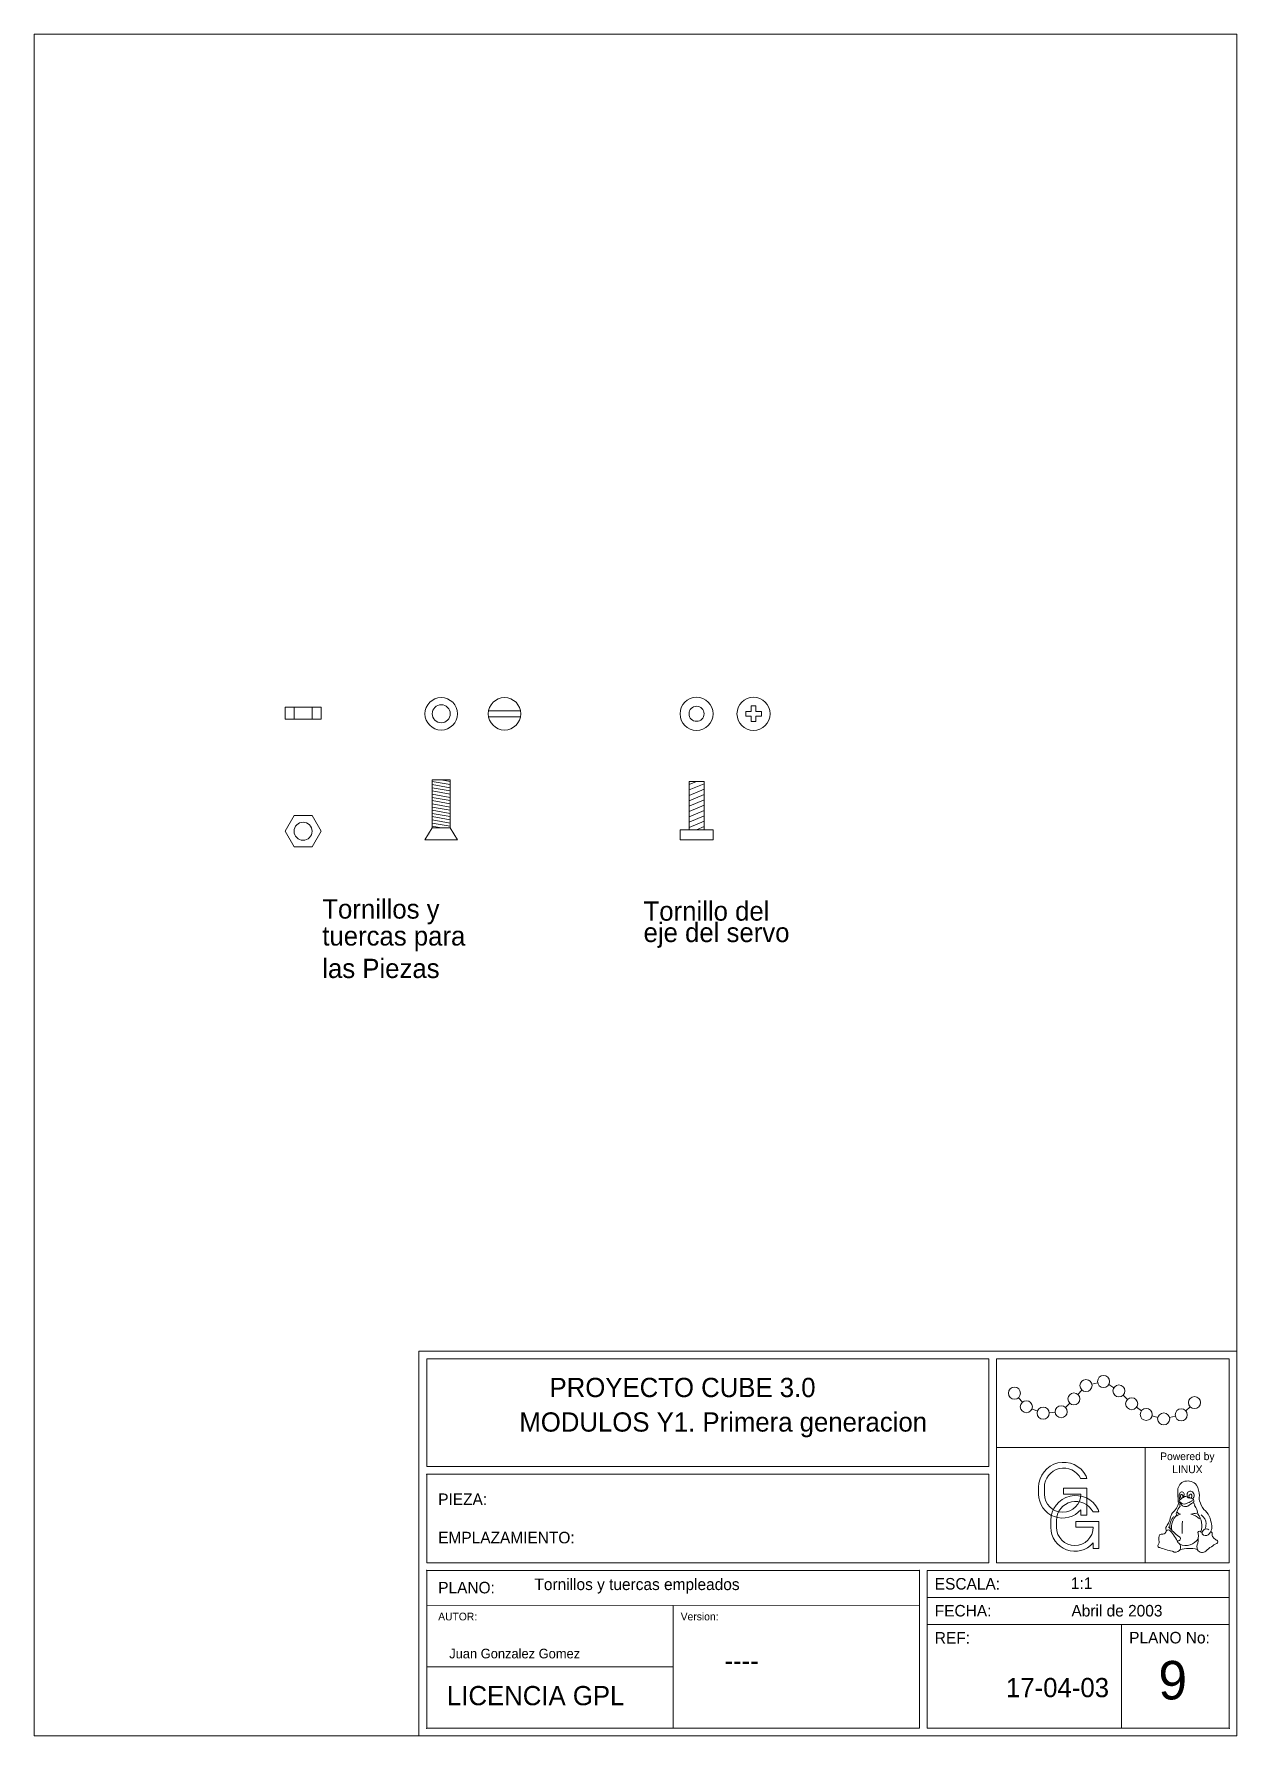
# Model space of a CAD drawing. Header units: millimetres. Extents: x 0 to 200, y 0 to 283.
import ezdxf

# ---------------------------------------------------------------- set-up
doc = ezdxf.new("R2010")
doc.units = ezdxf.units.MM
doc.linetypes.add('DOT', pattern=[6.35, 0, -6.35])
doc.layers.get('0').update_dxf_attribs({"linetype": 'CONTINUOUS'})
doc.layers.add('cotas', color=1, linetype='CONTINUOUS')

msp = doc.modelspace()

# ---------------------------------------------------------------- linework, layer by layer
at = {"color": 7, "linetype": 'CONTINUOUS', "lineweight": 0}
for p, q in [((0, 283), (0, 0)), ((0, 283), (200, 283)), ((200, 283), (200, 0)), ((41.738027, 171.093207), (47.738027, 171.093207)), ((41.738027, 171.093207), (41.738027, 169.093207)), ((43.238027, 171.093207), (43.238027, 169.093207)), ((46.238027, 171.093207), (46.238027, 169.093207)), ((47.738027, 171.093207), (47.738027, 169.093207)), ((75.569389, 170.465474), (80.875989, 170.465474)), ((118.325539, 170.365474), (118.325539, 169.565474)), ((118.325539, 170.365474), (119.225539, 170.365474)), ((119.225539, 171.265474), (120.025539, 171.265474)), ((119.225539, 171.265474), (119.225539, 170.365474)), ((120.025539, 171.265474), (120.025539, 170.365474)), ((120.025539, 170.365474), (120.925539, 170.365474)), ((120.925539, 170.365474), (120.925539, 169.565474)), ((41.738027, 169.093207), (47.738027, 169.093207)), ((75.569389, 169.465474), (80.875989, 169.465474)), ((118.325539, 169.565474), (119.225539, 169.565474)), ((119.225539, 169.565474), (119.225539, 168.665474)), ((119.225539, 168.665474), (120.025539, 168.665474)), ((120.025539, 169.565474), (120.025539, 168.665474)), ((120.025539, 169.565474), (120.925539, 169.565474)), ((66.2, 151), (66.2, 159)), ((66.2, 159), (69.2, 159)), ((69.2, 158.2), (66.2, 158.733333)), ((69.2, 158.733333), (67.7, 159)), ((69.2, 159), (69.2, 151)), ((111.4013, 158.7), (108.9013, 158.7)), ((108.9013, 158.7), (108.9013, 150.7)), ((108.9013, 158.187261), (110.1513, 158.7)), ((111.4013, 158.7), (111.4013, 150.7)), ((69.2, 157.666667), (66.2, 158.2)), ((69.2, 157.133333), (66.2, 157.666667)), ((69.2, 156.6), (66.2, 157.133333)), ((69.2, 156.066667), (66.2, 156.6)), ((69.2, 155.533333), (66.2, 156.066667)), ((108.9013, 157.298373), (111.4013, 158.323851)), ((108.9013, 156.409484), (111.4013, 157.434962)), ((108.9013, 155.520595), (111.4013, 156.546073)), ((108.9013, 154.631706), (111.4013, 155.657184)), ((43.238027, 153.030952), (41.738027, 150.432876)), ((46.238027, 153.030952), (43.238027, 153.030952)), ((47.738027, 150.432876), (46.238027, 153.030952)), ((69.2, 155), (66.2, 155.533333)), ((69.2, 154.466667), (66.2, 155)), ((69.2, 153.933333), (66.2, 154.466667)), ((69.2, 153.4), (66.2, 153.933333)), ((69.2, 152.866667), (66.2, 153.4)), ((69.2, 152.333333), (66.2, 152.866667)), ((108.9013, 153.742817), (111.4013, 154.768295)), ((108.9013, 152.853928), (111.4013, 153.879406)), ((108.9013, 151.965039), (111.4013, 152.990517)), ((41.738027, 150.432876), (43.238027, 147.834799)), ((46.238027, 147.834799), (47.738027, 150.432876)), ((65, 149), (66.2, 151)), ((69.2, 151.8), (66.2, 152.333333)), ((69.2, 151.266667), (66.2, 151.8)), ((67.7, 151), (66.2, 151.266667)), ((66.2, 151), (69.2, 151)), ((70.4, 149), (69.2, 151)), ((112.9013, 150.7), (107.4013, 150.7)), ((107.4013, 150.7), (107.4013, 149)), ((108.9013, 151.07615), (111.4013, 152.101628)), ((111.4013, 150.7), (108.9013, 150.7)), ((110.1513, 150.7), (111.4013, 151.21274)), ((112.9013, 149), (112.9013, 150.7)), ((43.238027, 147.834799), (46.238027, 147.834799)), ((65, 149), (70.4, 149)), ((112.9013, 149), (107.4013, 149)), ((64, 63.999992), (200, 63.999992)), ((64, 0), (64, 63.999992)), ((65.28, 62.719992), (158.719992, 62.719992)), ((65.28, 44.8), (65.28, 62.719992)), ((158.719992, 62.719992), (158.719992, 44.8)), ((198.719992, 62.719992), (159.999992, 62.719992)), ((159.999992, 62.719992), (159.999992, 28.8)), ((198.719992, 62.719992), (198.719992, 28.8)), ((200, 63.999992), (200, 0)), ((173.564286, 56.781127), (174.23272, 57.524899)), ((175.87583, 58.492288), (176.850507, 58.715905)), ((178.678211, 58.417655), (179.531237, 57.895788)), ((181.08802, 56.663479), (181.791777, 55.953038)), ((163.661035, 56.249645), (164.32207, 55.49929)), ((165.91611, 54.389072), (166.849115, 54.029209)), ((168.778656, 53.752511), (169.775192, 53.835677)), ((171.479769, 54.625014), (172.187811, 55.331184)), ((183.301693, 54.650898), (184.107853, 54.0592)), ((191.473901, 54.070488), (192.210067, 54.747288)), ((185.881587, 53.214917), (186.849162, 52.962333)), ((188.790402, 52.937728), (189.764068, 53.165708)), ((159.999992, 47.9874), (198.719992, 47.9874)), ((184.75208, 47.9874), (184.75208, 28.799992)), ((184.75208, 47.9874), (198.719992, 47.9874)), ((65.279992, 43.52), (65.279992, 28.8)), ((158.719992, 44.8), (65.28, 44.8)), ((65.28, 43.52), (158.719992, 43.52)), ((158.719992, 43.52), (158.719992, 28.8)), ((174.060613, 42.785907), (175.020621, 42.785907)), ((174.901433, 43.206315), (175.020621, 42.785907)), ((167.020621, 41.345911), (167.020621, 40.225907)), ((167.980621, 41.345911), (167.980621, 40.225907)), ((171.180621, 40.225907), (171.180621, 41.185907)), ((171.180621, 41.185907), (175.020621, 41.185907)), ((174.060613, 40.225907), (171.180621, 40.225907)), ((175.020621, 41.185907), (175.020621, 40.225907)), ((175.020621, 36.705907), (175.020621, 40.225907)), ((174.060625, 37.626215), (174.060613, 36.705907)), ((176.085297, 37.259415), (177.045305, 37.259415)), ((176.926117, 37.679827), (177.045305, 37.259415)), ((169.045305, 35.819419), (169.045305, 34.699419)), ((170.005305, 35.819419), (170.005305, 34.699419)), ((173.205305, 34.699419), (173.205305, 35.659415)), ((173.205305, 35.659415), (177.045305, 35.659415)), ((176.085297, 34.699419), (173.205305, 34.699419)), ((174.060613, 36.705907), (175.020621, 36.705907)), ((177.045305, 35.659415), (177.045305, 34.699419)), ((177.045305, 31.179419), (177.045305, 34.699419)), ((176.085309, 32.099723), (176.085297, 31.179419)), ((176.085297, 31.179419), (177.045305, 31.179419)), ((65.279992, 28.8), (158.719992, 28.8)), ((198.719992, 28.799992), (159.999992, 28.799992)), ((65.28, 27.52), (147.199992, 27.52)), ((65.28, 27.52), (65.28, 1.28)), ((147.2, 27.52), (147.2, 1.28)), ((148.479992, 27.52), (148.479992, 1.28)), ((198.719992, 27.52), (148.479992, 27.52)), ((198.719992, 1.28), (198.719992, 27.52)), ((148.479992, 23.04), (198.719992, 23.04)), ((65.28, 21.76), (147.2, 21.612568)), ((106.24, 21.68628), (106.24, 1.28)), ((148.479992, 18.56), (198.719992, 18.56)), ((180.799984, 18.56), (180.799984, 1.28)), ((65.28, 11.48314), (106.24, 11.48314)), ((0, 0), (184.426151, 0)), ((200, 0), (64, 0)), ((65.28, 1.28), (147.199992, 1.28)), ((148.479992, 1.28), (198.719992, 1.28))]:
    msp.add_line(p, q, dxfattribs=at)
at = {"color": 5, "linetype": 'DOT', "lineweight": 0}
msp.add_line((65.614322, 150.02387), (69.785678, 150.02387), dxfattribs=at)
at = {"color": 7, "linetype": 'CONTINUOUS', "lineweight": 0}
for centre, radius in [((67.7, 169.965474), 2.7), ((78.222689, 169.965474), 2.7), ((110.1513, 169.965474), 2.75), ((119.625539, 169.965474), 2.75), ((67.7, 169.965474), 1.5), ((110.1513, 169.965474), 1.25), ((44.738027, 150.432876), 1.5), ((177.825184, 58.939523), 1), ((163, 57), 1), ((172.895853, 56.037355), 1), ((174.901153, 58.26867), 1), ((180.384264, 57.37392), 1), ((164.983105, 54.748935), 1), ((167.78212, 53.669345), 1), ((170.771728, 53.918843), 1), ((182.495534, 55.242597), 1), ((184.914012, 53.467501), 1), ((190.737734, 53.393687), 1), ((192.946234, 55.424089), 1), ((187.816737, 52.709748), 1)]:
    msp.add_circle(centre, radius, dxfattribs=at)
for centre, radius, start, end in [((171.180621, 41.345911), 4.16, 26.565052, 180), ((171.180621, 41.345911), 3.2, 26.565052, 180), ((171.020621, 40.225907), 4, 180, 319.464203), ((171.020621, 40.225907), 3.040004, 180, 0), ((173.205305, 35.819419), 4.16, 26.565052, 180), ((779.1766, 63.96552), 589.47124, 182.241974, 182.432632), ((191.727416, 40.827368), 1.572752, 105.141426, 177.151825), ((191.628856, 39.888184), 1.255, 156.653992, 208.87178), ((190.818832, 40.218848), 0.380648, 7.042039, 154.03331), ((191.076608, 39.86552), 0.481664, 150.122559, 232.263321), ((191.586608, 38.39552), 1.354176, 110.308441, 135.823502), ((190.763016, 40.04568), 0.12, 63.315994, 150.122559), ((190.659768, 39.840256), 0.349912, 344.291351, 63.315994), ((190.2794, 39.865488), 0.727176, 337.953156, 350.503693), ((190.376608, 40.12552), 0.831864, 324.260376, 9.688787), ((191.476608, 39.34552), 0.481664, 30.362411, 138.366455), ((191.787784, 40.46724), 1.936472, 39.750774, 104.082336), ((192.282656, 40.138544), 0.567008, 70.849289, 190.29921), ((192.742456, 40.21428), 1.032968, 188.835068, 217.230103), ((192.376608, 39.86552), 0.360552, 103.180428, 235.625168), ((192.136608, 39.90552), 0.388328, 291.832794, 46.369446), ((192.32176, 40.099736), 0.12, 46.369446, 103.180428), ((192.105, 39.989392), 0.77536, 311.96637, 62.028458), ((189.918544, 39.844224), 3.8394, 1.511741, 28.998495), ((195.194112, 39.593016), 1.480088, 166.221954, 199.230667), ((173.205305, 35.819419), 3.2, 26.565052, 180), ((190.85328, 35.898848), 1.968432, 136.02916, 164.481079), ((185.836608, 40.672184), 4.956344, 316.580536, 328.811554), ((192.656608, 31.78552), 5.51888, 111.917084, 121.21302), ((190.356608, 37.00552), 0.444072, 144.162354, 215.837646), ((194.19756, 35.338848), 4.621696, 141.980042, 155.362579), ((189.211608, 38.70552), 1.05272, 325.253204, 13.178191), ((190.55556, 37.421304), 0.517424, 202.234314, 274.55069), ((190.789944, 38.984568), 0.395264, 116.205345, 233.820374), ((191.751152, 40.230976), 1.810208, 225.244156, 244.809341), ((190.876608, 38.42552), 0.4, 143.130096, 216.869904), ((188.776608, 36.64552), 2.69236, 38.746292, 48.61388), ((191.188416, 38.580944), 0.4, 218.746292, 251.565079), ((191.031752, 38.701504), 0.12, 244.809341, 261.619019), ((191.196608, 39.82052), 1.251088, 261.619019, 300.32196), ((191.416608, 39.26552), 1.121608, 251.565079, 291.991119), ((191.888816, 38.636992), 0.12, 110.92012, 120.32196), ((194.236272, 35.288488), 3.792696, 114.49633, 129.250107), ((190.58804, 42.0398), 3.52296, 290.920135, 304.759796), ((191.923664, 38.125112), 1.464208, 62.638962, 91.23098), ((193.420608, 33.44152), 3.585512, 91.662132, 107.262512), ((191.785576, 34.144136), 2.780648, 44.859322, 78.149399), ((192.442328, 39.062664), 0.394296, 308.966309, 66.964958), ((192.614816, 38.849392), 0.12, 294.032593, 308.966309), ((192.696608, 38.42552), 0.28636, 335.224854, 77.905243), ((189.514384, 36.116632), 4.079232, 11.150778, 32.452042), ((190.9064, 34.959984), 3.255504, 341.889526, 36.699142), ((197.97332, 40.197296), 4.317048, 194.64917, 215.906265), ((192.360608, 34.98952), 3.411512, 27.135887, 51.665436), ((173.045305, 34.699419), 4, 180, 319.464203), ((173.045305, 34.699419), 3.040004, 180, 0), ((187.745184, 34.068376), 0.49144, 261.565582, 359.666901), ((188.629944, 34.46552), 0.477264, 155.224854, 224.077087), ((190.846608, 33.54052), 2.878912, 140.143463, 156.997406), ((188.59012, 33.855904), 0.410976, 37.398586, 149.334335), ((197.493912, 42.352936), 11.649792, 220.509583, 232.218262), ((185.116608, 37.037824), 3.888512, 334.85437, 350.940155), ((191.384432, 34.776824), 2.54784, 138.486633, 185.200317), ((181.636608, 27.86552), 9.588328, 26.778839, 40.601295), ((192.126608, 34.63552), 2.998168, 135.270264, 187.859848), ((199.633448, 34.514992), 8.758136, 172.187378, 185.56601), ((193.776608, 33.80552), 0.260768, 57.528809, 212.471191), ((194.330512, 34.389872), 0.551432, 221.3573, 258.974304), ((192.976608, 35.16552), 1.902632, 3.012788, 56.142891), ((194.889632, 33.746008), 0.672456, 50.583836, 193.807632), ((191.311608, 35.613016), 3.581896, 339.926117, 354.432648), ((194.147664, 34.744072), 1.679432, 310.421143, 16.658829), ((190.736608, 34.56552), 5.0632, 7.489953, 23.020285), ((195.406608, 33.59552), 0.487648, 344.538788, 58.775948), ((187.110896, 31.62552), 0.283704, 166.12233, 279.272614), ((186.266176, 32.277688), 0.815656, 314.263245, 19.168976), ((189.056608, 32.80552), 2.036664, 162.276764, 187.334381), ((187.7724, 32.163416), 1.422312, 94.003441, 117.456375), ((192.744304, 45.80552), 15.502064, 248.872269, 256.922272), ((190.213824, 33.942784), 1.48084, 263.500458, 273.980042), ((189.740416, 31.420752), 0.890488, 321.426331, 59.183372), ((190.2644, 32.809768), 0.348184, 278.624359, 74.6427), ((191.476984, 33.883256), 2.217736, 243.687195, 288.934387), ((191.996608, 25.00052), 6.18552, 76.918594, 103.712036), ((191.265496, 34.476632), 2.84764, 289.085358, 323.568298), ((194.947312, 31.45228), 1.593432, 157.365326, 198.543854), ((187.916608, 33.14552), 5.66392, 349.007477, 5.267697), ((194.798072, 34.037712), 0.72092, 218.847504, 307.466949), ((197.681608, 28.058016), 3.913656, 119.463425, 136.630661), ((198.21292, 28.313296), 3.99624, 113.231583, 127.926872), ((196.809112, 33.58052), 0.939568, 187.030472, 222.519806), ((198.026608, 34.89052), 2.726008, 225.520187, 239.342636), ((196.491608, 32.26552), 0.31532, 297.377716, 62.622295), ((189.7728, 31.393136), 0.847952, 234.185532, 321.521088), ((194.219416, 31.425168), 0.918072, 211.49704, 312.242767)]:
    msp.add_arc(centre, radius, start, end, dxfattribs=at)
for p in [(65.28, 43.52), (65.28, 27.52), (147.199992, 27.52), (198.719992, 27.52), (65.28, 1.28), (198.719992, 1.28)]:
    msp.add_point(p, dxfattribs=at)

# ---------------------------------------------------------------- texts
at = {"color": 7, "linetype": 'CONTINUOUS', "lineweight": 0, "width": 100}
for s, insert, char_height, attachment_point in [('PROYECTO\\~CUBE\\~3.0', (85.70666, 56.302818), 3.2, 7), ('MODULOS\\~Y1.\\~Primera\\~generacion', (80.691522, 49.643391), 3.2, 7), ('Powered\\~by', (191.755656, 45.47916), 1.28, 8), ('LINUX', (191.755656, 43.68716), 1.28, 8), ('PIEZA:', (67.2, 38.4), 1.92, 7), ('EMPLAZAMIENTO:', (67.2, 32), 1.92, 7), ('PLANO:', (67.2, 23.68), 1.92, 7), ('Tornillos\\~y\\~tuercas\\~empleados', (83.2, 23.68), 1.92, 7), ('ESCALA:', (149.76, 24.32), 1.92, 7), ('1:1', (172.38008, 24.435942), 1.92, 7), ('AUTOR:', (67.2, 19.2), 1.28, 7), ('Version:', (107.52, 19.2), 1.28, 7), ('FECHA:', (149.76, 19.84), 1.92, 7), ('Abril\\~de\\~2003', (172.479992, 19.84), 1.92, 7), ('REF:', (149.76, 15.36), 1.92, 7), ('PLANO\\~No:', (182.079992, 15.36), 1.92, 7), ('Juan\\~Gonzalez\\~Gomez', (69.030678, 12.877751), 1.6, 7), ('----', (114.790072, 10.915985), 3.2, 7), ('9', (186.944109, 5.985221), 6.4, 7), ('17-04-03', (161.599992, 6.4), 3.2, 7), ('LICENCIA\\~GPL', (68.656905, 5.064487), 3.2, 7)]:
    msp.add_mtext(s, dxfattribs=dict(at, insert=insert, char_height=char_height, attachment_point=attachment_point))
at = {"layer": 'cotas', "color": 7, "linetype": 'CONTINUOUS', "lineweight": 0, "char_height": 3.2, "width": 100, "attachment_point": 7}
for s, insert in [('Tornillos\\~y', (47.922619, 134.945705)), ('Tornillo\\~del', (101.339127, 135.52489)), ('tuercas\\~para', (47.922619, 130.465705)), ('eje\\~del\\~servo', (101.339127, 131.04489)), ('las\\~Piezas', (47.922619, 125.985705))]:
    msp.add_mtext(s, dxfattribs=dict(at, insert=insert))

doc.saveas('drawing.dxf')
